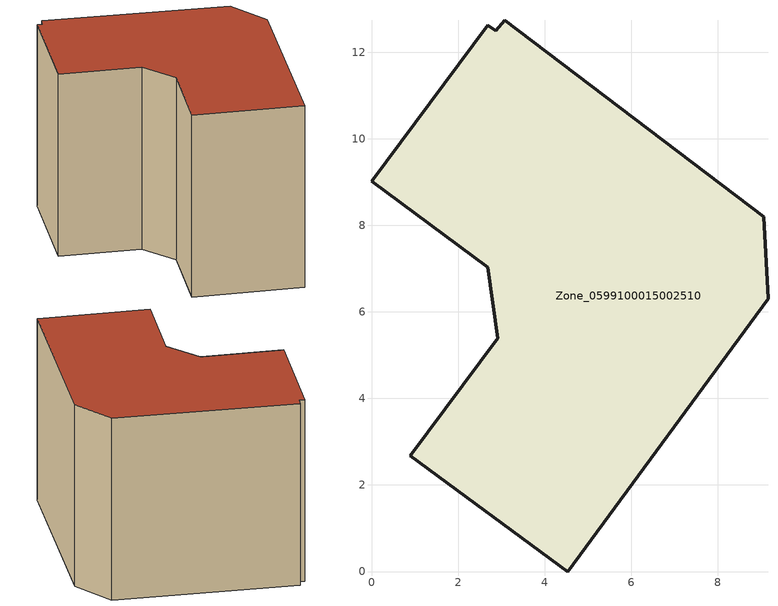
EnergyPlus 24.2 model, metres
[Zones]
Zone_0599100015002510
 floor ground (C_G): 2.88,12.5 3.08,12.73 9.06,8.19 9.16,6.3 4.54,0 0.89,2.67 2.92,5.39 2.69,7.03 0,9.01 2.69,12.63 z1.03
 wall outside (C_F): 9.16,6.3 9.06,8.19 3.08,12.73 2.88,12.5 2.69,12.63 0,9.01 2.69,7.03 2.92,5.39 0.89,2.67 4.54,0 9.16,6.3 z1.03:8.98
 roof outside (C_R): 2.88,12.5 2.69,12.63 0,9.01 2.69,7.03 2.92,5.39 0.89,2.67 4.54,0 9.16,6.3 9.06,8.19 3.08,12.73 z8.98
[BUILDING]
Pand.0599100015002510: North Axis=0; Terrain=City; Loads Convergence Tolerance Value=0.04; Temperature Convergence Tolerance Value=0.4; Solar Distribution=FullExterior; Maximum Number of Warmup Days=25; Minimum Number of Warmup Days=1
[Site:Location]
Rotterdam.The.Hague.AP_ZH_NLD Design_Conditions: Latitude=51.96; Longitude=4.45; Time Zone=1; Elevation=-4.5
[SITE:GROUNDTEMPERATURE:BUILDINGSURFACE]
18, 18, 18, 18, 18, 18, 18, 18, 18, 18, 18, 18
[MATERIAL] Thermal Absorptance=0.9; Solar Absorptance=0.7; Visible Absorptance=0.7
Name | Roughness | Thickness | Conductivity | Density | Specific Heat
G.TC.1975-1991 | MediumSmooth | 0.15 | 0.288461 | 540 | 1210
F.TC.1975-1991 | Rough | 0.3 | 0.230769 | 1920 | 840
R.TC.1975-1991 | MediumRough | 0.2 | 0.153846 | 1500 | 1000
[CONSTRUCTION]
C_G: G.TC.1975-1991
C_F: F.TC.1975-1991
C_R: R.TC.1975-1991
[ZONE]
Zone_0599100015002510: Type=1; Multiplier=1; Ceiling Height=Autocalculate; Volume=Autocalculate; Floor Area=autocalculate; Part of Total Floor Area=Yes
[ZONEINFILTRATION:DESIGNFLOWRATE]
Infil_Zone_0599100015002510: Zone or ZoneList or Space or SpaceList=Zone_0599100015002510; Schedule=AlwaysOn; Design Flow Rate Calculation Method=Flow/Area; Flow Rate per Floor Area=0.003; Constant Term Coefficient=1; Temperature Term Coefficient=0; Velocity Term Coefficient=0; Velocity Squared Term Coefficient=0
[HVACTEMPLATE:ZONE:IDEALLOADSAIRSYSTEM]
Zone_0599100015002510: Maximum Heating Supply Air Temperature=50; Minimum Cooling Supply Air Temperature=13; Maximum Heating Supply Air Humidity Ratio=0.0156; Minimum Cooling Supply Air Humidity Ratio=0.0077; Heating Limit=NoLimit; Cooling Limit=NoLimit; Dehumidification Control Type=ConstantSensibleHeatRatio; Cooling Sensible Heat Ratio=0.7; Dehumidification Setpoint=60; Humidification Control Type=None; Humidification Setpoint=30; Outdoor Air Method=None; Outdoor Air Flow Rate per Person=0.00944; Outdoor Air Flow Rate per Zone Floor Area=0; Outdoor Air Flow Rate per Zone=0; Demand Controlled Ventilation Type=None; Outdoor Air Economizer Type=NoEconomizer; Heat Recovery Type=None; Sensible Heat Recovery Effectiveness=0.7; Latent Heat Recovery Effectiveness=0.65
[ZONECONTROL:THERMOSTAT]
ThermostatControl_Zone_0599100015002510: Zone or ZoneList=Zone_0599100015002510; Control Type Schedule=DualSetpointControlType; Control 1=Thermostat_Zone_0599100015002510; Temperature Difference Between Cutout And Setpoint=0
[THERMOSTATSETPOINT:DUALSETPOINT]
Thermostat_Zone_0599100015002510: Heating Setpoint Temperature Schedule=HeatingSetpoint_Zone_0599100015002510; Cooling Setpoint Temperature Schedule=CoolingSetpoint_Zone_0599100015002510
[SCHEDULE:COMPACT]
HeatingSetpoint_Zone_0599100015002510: Through: 12/31, For: AllDays, Until: 24:00, 21
CoolingSetpoint_Zone_0599100015002510: Through: 12/31, For: AllDays, Until: 24:00, 24
DualSetpointControlType: Through: 12/31, For: AllDays, Until: 24:00, 4
AlwaysOn: Through: 12/31, For: AllDays, Until: 24:00, 1
